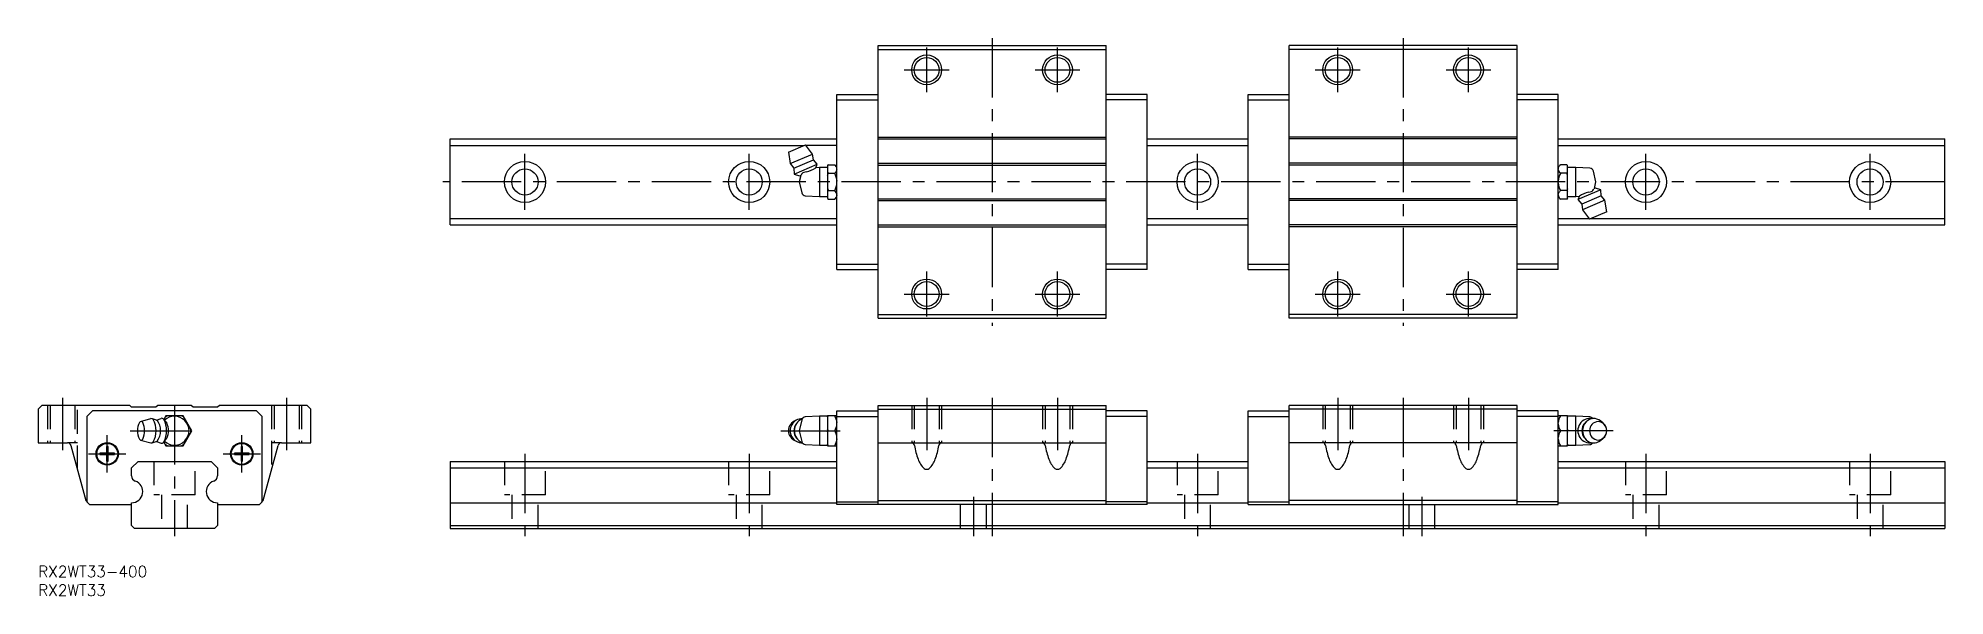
# Model space of a CAD drawing. Extents: x 0 to 510, y -8 to 141.
import ezdxf

# ---------------------------------------------------------------- set-up
doc = ezdxf.new("R2010")
doc.units = 0
doc.header["$LTSCALE"] = 0.5
doc.linetypes.add('CENTER', pattern=[50.8, 31.75, -6.35, 6.35, -6.35])
doc.linetypes.add('DASHED', pattern=[19.05, 12.7, -6.35])
for name, color, linetype in [('MSM_CENTER', 1, 'CENTER'), ('MSM_CONTINUOUS', 7, 'CONTINUOUS'), ('MSM_DASHED', 4, 'DASHED'), ('MSM_NARROW', 5, 'CONTINUOUS'), ('MSM_PART_NUMBER', 7, 'CONTINUOUS')]:
    doc.layers.add(name, color=color, linetype=linetype)
doc.styles.get("Standard").update_dxf_attribs({"font": 'txt.shx', "height": 2, "bigfont": 'bigfont.shx'})

# ---------------------------------------------------------------- blocks, each defined once
blk = doc.blocks.new('*U52')
at = {"layer": 'MSM_PART_NUMBER'}
blk.add_text('RX2WT33-400', height=3, dxfattribs=at).set_placement((0, -3))
blk = doc.blocks.new('*U53')
at = {"layer": 'MSM_PART_NUMBER'}
blk.add_text('RX2WT33', height=3, dxfattribs=at).set_placement((0, -8))

msp = doc.modelspace()

# ---------------------------------------------------------------- linework, layer by layer
at = {"layer": 'MSM_CENTER'}
for p, q in [((237.8, 126.79), (237.8, 138.79)), ((255.3, 141.29), (255.3, 64.29)), ((272.8, 126.79), (272.8, 138.79)), ((347.8, 126.79), (347.8, 138.79)), ((365.3, 141.29), (365.3, 64.29)), ((382.8, 126.79), (382.8, 138.79)), ((231.8, 132.79), (243.8, 132.79)), ((266.8, 132.79), (278.8, 132.79)), ((341.8, 132.79), (353.8, 132.79)), ((376.8, 132.79), (388.8, 132.79)), ((130.3, 95.29), (130.3, 110.29)), ((190.3, 95.29), (190.3, 110.29)), ((310.3, 95.29), (310.3, 110.29)), ((430.3, 95.29), (430.3, 110.29)), ((490.3, 95.29), (490.3, 110.29)), ((510.3, 102.79), (108.3, 102.79)), ((237.8, 66.79), (237.8, 78.79)), ((272.8, 66.79), (272.8, 78.79)), ((347.8, 66.79), (347.8, 78.79)), ((382.8, 66.79), (382.8, 78.79)), ((231.8, 72.79), (243.8, 72.79)), ((266.8, 72.79), (278.8, 72.79)), ((341.8, 72.79), (353.8, 72.79)), ((376.8, 72.79), (388.8, 72.79)), ((6.5, 45), (6.5, 31)), ((36.5, 43), (36.5, 8)), ((66.5, 45), (66.5, 31)), ((237.8, 45), (237.8, 31)), ((255.3, 45), (255.3, 8)), ((272.8, 45), (272.8, 31)), ((347.8, 45), (347.8, 31)), ((365.3, 45), (365.3, 8)), ((382.8, 45), (382.8, 31)), ((24.6, 36.2), (43.11, 36.2)), ((198.8, 36.2), (215.8, 36.2)), ((421.51, 36.2), (404.51, 36.2)), ((18.5, 25), (18.5, 35)), ((54.5, 25), (54.5, 35)), ((13.5, 30), (23.5, 30)), ((49.5, 30), (59.5, 30)), ((130.3, 30), (130.3, 8)), ((190.3, 30), (190.3, 8)), ((310.3, 30), (310.3, 8)), ((430.3, 30), (430.3, 8)), ((490.3, 30), (490.3, 8)), ((250.3, 18.5), (250.3, 8)), ((370.3, 18.5), (370.3, 8)), ((370.3, 16.5), (370.3, 8))]:
    msp.add_line(p, q, dxfattribs=at)
at = {"layer": 'MSM_CONTINUOUS'}
for p, q in [((224.8, 139.29), (285.8, 139.29)), ((224.8, 66.29), (224.8, 139.29)), ((224.8, 138.29), (285.8, 138.29)), ((285.8, 66.29), (285.8, 139.29)), ((395.8, 139.29), (334.8, 139.29)), ((334.8, 66.29), (334.8, 139.29)), ((395.8, 138.29), (334.8, 138.29)), ((395.8, 66.29), (395.8, 139.29)), ((213.8, 79.34), (213.8, 126.24)), ((213.8, 126.24), (224.8, 126.24)), ((213.8, 124.75), (224.8, 124.75)), ((296.8, 126.24), (285.8, 126.24)), ((296.8, 124.75), (285.8, 124.75)), ((296.8, 79.34), (296.8, 126.24)), ((323.8, 126.24), (334.8, 126.24)), ((323.8, 79.34), (323.8, 126.24)), ((323.8, 124.75), (334.8, 124.75)), ((406.8, 126.24), (395.8, 126.24)), ((406.8, 124.75), (395.8, 124.75)), ((406.8, 79.34), (406.8, 126.24)), ((110.3, 91.29), (110.3, 114.29)), ((110.3, 114.29), (213.8, 114.29)), ((110.3, 112.56), (205.05, 112.56)), ((200.8, 110.76), (205.41, 112.71)), ((207.28, 110.25), (205.41, 112.71)), ((213.8, 112.56), (205.52, 112.56)), ((224.8, 114.79), (285.8, 114.79)), ((224.8, 114.29), (285.8, 114.29)), ((296.8, 114.29), (323.8, 114.29)), ((296.8, 112.56), (323.8, 112.56)), ((395.8, 114.79), (334.8, 114.79)), ((395.8, 114.29), (334.8, 114.29)), ((406.8, 114.29), (510.3, 114.29)), ((406.8, 112.56), (510.3, 112.56)), ((510.3, 91.29), (510.3, 114.29)), ((200.8, 110.76), (201.28, 107.7)), ((201.28, 107.7), (207.28, 110.25)), ((201.28, 107.7), (202.25, 106.48)), ((202.25, 106.48), (207.47, 108.7)), ((202.37, 104.91), (208.52, 107.52)), ((207.47, 108.7), (207.28, 110.25)), ((208.52, 107.52), (207.47, 108.7)), ((208.11, 106.61), (208.52, 107.52)), ((211.52, 107.4), (211.3, 107.19)), ((211.3, 107.17), (211.52, 107.4)), ((211.3, 107.19), (211.3, 98.39)), ((211.52, 107.4), (213.19, 107.4)), ((213.8, 106.79), (213.19, 107.4)), ((224.8, 107.79), (285.8, 107.79)), ((224.8, 107.29), (285.8, 107.29)), ((395.8, 107.79), (334.8, 107.79)), ((395.8, 107.29), (334.8, 107.29)), ((407.42, 107.4), (406.8, 106.79)), ((409.09, 107.4), (407.42, 107.4)), ((409.3, 107.19), (409.09, 107.4)), ((409.09, 107.4), (409.3, 107.17)), ((409.3, 98.39), (409.3, 107.19)), ((202.25, 106.48), (202.37, 104.91)), ((202.37, 104.91), (203.77, 104.41)), ((204.11, 104.56), (203.7, 102.79)), ((203.7, 102.79), (204.37, 99.89)), ((203.77, 104.41), (204.24, 104.61)), ((209.1, 106.66), (208.11, 106.61)), ((211.3, 106.66), (209.1, 106.66)), ((209.1, 106.66), (209.1, 98.91)), ((211.52, 105.1), (211.3, 105.33)), ((211.3, 104.63), (211.52, 105.1)), ((211.52, 105.1), (213.19, 105.1)), ((409.09, 105.1), (407.42, 105.1)), ((409.3, 105.33), (409.09, 105.1)), ((411.5, 106.66), (409.3, 106.66)), ((411.5, 98.91), (411.5, 106.66)), ((415.31, 106.47), (411.5, 106.66)), ((416.9, 102.79), (416.23, 105.69)), ((416.49, 101.02), (416.9, 102.79)), ((205.29, 99.11), (209.1, 98.91)), ((209.1, 98.91), (211.3, 98.91)), ((211.3, 100.25), (211.52, 100.48)), ((211.52, 98.18), (211.3, 98.41)), ((211.3, 98.39), (211.52, 98.18)), ((211.52, 100.48), (213.19, 100.48)), ((211.52, 98.18), (213.19, 98.18)), ((213.19, 98.18), (213.8, 98.79)), ((224.8, 98.29), (285.8, 98.29)), ((224.8, 97.79), (285.8, 97.79)), ((395.8, 98.29), (334.8, 98.29)), ((395.8, 97.79), (334.8, 97.79)), ((406.8, 98.79), (407.42, 98.18)), ((409.09, 100.48), (407.42, 100.48)), ((409.09, 98.18), (407.42, 98.18)), ((409.3, 100.95), (409.09, 100.48)), ((409.09, 100.48), (409.3, 100.25)), ((409.3, 98.41), (409.09, 98.18)), ((409.09, 98.18), (409.3, 98.39)), ((409.3, 98.91), (411.5, 98.91)), ((411.5, 98.91), (412.5, 98.97)), ((418.23, 100.67), (412.08, 98.06)), ((412.5, 98.97), (412.08, 98.06)), ((412.08, 98.06), (413.13, 96.88)), ((418.35, 99.1), (413.13, 96.88)), ((419.33, 97.88), (413.33, 95.33)), ((416.84, 101.17), (416.37, 100.97)), ((418.23, 100.67), (416.84, 101.17)), ((418.35, 99.1), (418.23, 100.67)), ((419.33, 97.88), (418.35, 99.1)), ((419.8, 94.82), (419.33, 97.88)), ((110.3, 93.02), (213.8, 93.02)), ((296.8, 93.02), (323.8, 93.02)), ((406.8, 93.02), (415.08, 93.02)), ((406.8, 93.02), (415.08, 93.02)), ((413.13, 96.88), (413.33, 95.33)), ((413.33, 95.33), (415.2, 92.87)), ((419.8, 94.82), (415.2, 92.87)), ((415.56, 93.02), (510.3, 93.02)), ((110.3, 91.29), (213.8, 91.29)), ((224.8, 91.29), (285.8, 91.29)), ((224.8, 90.79), (285.8, 90.79)), ((296.8, 91.29), (323.8, 91.29)), ((395.8, 91.29), (334.8, 91.29)), ((395.8, 90.79), (334.8, 90.79)), ((406.8, 91.29), (510.3, 91.29)), ((213.8, 80.82), (224.8, 80.82)), ((213.8, 79.34), (224.8, 79.34)), ((296.8, 80.82), (285.8, 80.82)), ((296.8, 79.34), (285.8, 79.34)), ((323.8, 80.82), (334.8, 80.82)), ((323.8, 79.34), (334.8, 79.34)), ((406.8, 80.82), (395.8, 80.82)), ((406.8, 79.34), (395.8, 79.34)), ((224.8, 67.29), (285.8, 67.29)), ((395.8, 67.29), (334.8, 67.29)), ((224.8, 66.29), (285.8, 66.29)), ((395.8, 66.29), (334.8, 66.29)), ((1, 43), (0, 42)), ((0, 42), (0, 33)), ((24.5, 43), (1, 43)), ((14.53, 41.5), (13.05, 40.02)), ((58.47, 41.5), (14.53, 41.5)), ((25, 42.5), (24.5, 43)), ((31.5, 42.5), (25, 42.5)), ((32, 43), (31.5, 42.5)), ((41, 43), (32, 43)), ((41.5, 42.5), (41, 43)), ((48, 42.5), (41.5, 42.5)), ((48.5, 43), (48, 42.5)), ((72, 43), (48.5, 43)), ((59.95, 40.02), (58.47, 41.5)), ((73, 42), (72, 43)), ((73, 33), (73, 42)), ((213.8, 16.5), (213.8, 41.5)), ((213.8, 41.5), (224.8, 41.5)), ((224.8, 43), (285.8, 43)), ((224.8, 16.5), (224.8, 43)), ((224.8, 42), (285.8, 42)), ((285.8, 16.5), (285.8, 43)), ((296.8, 41.5), (285.8, 41.5)), ((296.8, 16.5), (296.8, 41.5)), ((323.8, 16.5), (323.8, 41.5)), ((323.8, 41.5), (334.8, 41.5)), ((334.8, 16.5), (334.8, 43)), ((395.8, 43), (334.8, 43)), ((395.8, 42), (334.8, 42)), ((395.8, 16.5), (395.8, 43)), ((406.8, 41.5), (395.8, 41.5)), ((406.8, 16.5), (406.8, 41.5)), ((13.05, 40.02), (13.05, 17.21)), ((27.42, 38.68), (30.18, 39.44)), ((30.48, 39.44), (31.84, 39.02)), ((31.7, 39.06), (32.89, 39.5)), ((33.56, 39.31), (34.41, 38.21)), ((34.19, 40.19), (33.63, 39.22)), ((38.81, 40.19), (34.19, 40.19)), ((41.11, 36.2), (38.81, 40.19)), ((38.81, 32.2), (41.11, 36.2)), ((59.95, 17.21), (59.95, 40.02)), ((204.37, 39.1), (203.7, 36.2)), ((203.7, 36.2), (204.37, 33.3)), ((209.1, 40.07), (205.29, 39.88)), ((211.3, 40.07), (209.1, 40.07)), ((209.1, 40.07), (209.1, 32.32)), ((211.3, 40.19), (211.3, 32.2)), ((213.8, 40.19), (211.3, 40.19)), ((211.3, 39.79), (211.52, 40.19)), ((211.52, 36.2), (211.3, 36.6)), ((211.3, 35.8), (211.52, 36.2)), ((211.52, 36.2), (213.19, 36.2)), ((213.8, 40.02), (224.8, 40.02)), ((296.8, 40.02), (285.8, 40.02)), ((323.8, 40.02), (334.8, 40.02)), ((406.8, 40.02), (395.8, 40.02)), ((409.3, 40.19), (406.8, 40.19)), ((409.09, 36.2), (407.42, 36.2)), ((409.09, 40.19), (409.3, 39.79)), ((409.3, 36.6), (409.09, 36.2)), ((409.09, 36.2), (409.3, 35.8)), ((409.3, 32.2), (409.3, 40.19)), ((411.5, 40.07), (409.3, 40.07)), ((411.5, 32.32), (411.5, 40.07)), ((415.31, 39.88), (411.5, 40.07)), ((414.33, 38.63), (414, 38.31)), ((418.87, 38.21), (418.12, 38.82)), ((0, 33), (7.83, 33)), ((8.79, 32.26), (12.75, 17.5)), ((18.3, 31.95), (18.3, 30.2)), ((18.7, 30.2), (18.7, 31.95)), ((27.42, 33.72), (30.18, 32.96)), ((30.48, 32.96), (31.84, 33.38)), ((31.7, 33.34), (32.89, 32.9)), ((33.56, 33.09), (34.41, 34.19)), ((33.63, 33.18), (34.19, 32.2)), ((34.19, 32.2), (38.81, 32.2)), ((54.3, 31.95), (54.3, 30.2)), ((54.7, 30.2), (54.7, 31.95)), ((60.25, 17.5), (64.21, 32.26)), ((65.17, 33), (73, 33)), ((205.29, 32.52), (209.1, 32.32)), ((209.1, 32.32), (211.3, 32.32)), ((211.52, 32.2), (211.3, 32.61)), ((211.3, 32.2), (213.8, 32.2)), ((213.8, 34.4), (213.8, 34.38)), ((224.8, 33), (285.8, 33)), ((395.8, 33), (334.8, 33)), ((406.8, 32.2), (409.3, 32.2)), ((409.3, 32.61), (409.09, 32.2)), ((409.3, 32.32), (411.5, 32.32)), ((411.5, 32.32), (415.31, 32.52)), ((414, 34.09), (414.33, 33.77)), ((418.12, 33.58), (418.87, 34.19)), ((18.3, 30.2), (16.55, 30.2)), ((16.55, 29.8), (18.3, 29.8)), ((18.3, 29.8), (18.3, 28.05)), ((20.45, 30.2), (18.7, 30.2)), ((18.7, 28.05), (18.7, 29.8)), ((18.7, 29.8), (20.45, 29.8)), ((25, 26.27), (26.73, 28)), ((25, 24.14), (25, 26.27)), ((26.73, 28), (46.27, 28)), ((46.27, 28), (48, 26.27)), ((48, 26.27), (48, 24.14)), ((54.3, 30.2), (52.55, 30.2)), ((52.55, 29.8), (54.3, 29.8)), ((54.3, 29.8), (54.3, 28.05)), ((56.45, 30.2), (54.7, 30.2)), ((54.7, 28.05), (54.7, 29.8)), ((54.7, 29.8), (56.45, 29.8)), ((110.3, 28), (213.8, 28)), ((110.3, 28), (110.3, 10)), ((110.3, 26.27), (213.8, 26.27)), ((296.8, 28), (323.8, 28)), ((296.8, 26.27), (323.8, 26.27)), ((406.8, 28), (510.3, 28)), ((406.8, 26.27), (510.3, 26.27)), ((510.3, 28), (510.3, 10)), ((12.75, 17.5), (13.75, 16.5)), ((13.05, 17.21), (13.76, 16.5)), ((13.75, 16.5), (25, 16.5)), ((25, 10.8), (25, 16.9)), ((48, 16.9), (48, 10.8)), ((48, 16.5), (59.25, 16.5)), ((59.24, 16.5), (59.95, 17.21)), ((59.25, 16.5), (60.25, 17.5)), ((110.3, 16.9), (213.8, 16.9)), ((213.8, 17.21), (224.8, 17.21)), ((296.8, 16.5), (213.8, 16.5)), ((224.8, 17.5), (285.8, 17.5)), ((296.8, 17.21), (285.8, 17.21)), ((296.8, 16.9), (323.8, 16.9)), ((323.8, 17.21), (334.8, 17.21)), ((323.8, 16.5), (406.8, 16.5)), ((395.8, 17.5), (334.8, 17.5)), ((406.8, 17.21), (395.8, 17.21)), ((406.8, 16.9), (510.3, 16.9)), ((25.8, 10), (25, 10.8)), ((48, 10.8), (47.2, 10)), ((110.3, 10.8), (510.3, 10.8)), ((47.2, 10), (25.8, 10)), ((110.3, 10), (510.3, 10))]:
    msp.add_line(p, q, dxfattribs=at)
for centre, radius in [((237.8, 132.79), 3.32), ((272.8, 132.79), 3.32), ((347.8, 132.79), 3.32), ((382.8, 132.79), 3.32), ((130.3, 102.79), 5.5), ((190.3, 102.79), 5.5), ((310.3, 102.79), 5.5), ((430.3, 102.79), 5.5), ((490.3, 102.79), 5.5), ((130.3, 102.79), 3.5), ((190.3, 102.79), 3.5), ((310.3, 102.79), 3.5), ((430.3, 102.79), 3.5), ((490.3, 102.79), 3.5), ((237.8, 72.79), 3.32), ((272.8, 72.79), 3.32), ((347.8, 72.79), 3.32), ((382.8, 72.79), 3.32), ((18.5, 30), 3), ((18.5, 30), 2.8), ((54.5, 30), 3), ((54.5, 30), 2.8)]:
    msp.add_circle(centre, radius, dxfattribs=at)
for centre, radius, start, end in [((211.36, 105.49), 2.65, 29.7819, 46.2075), ((409.15, 105.58), 2.52, 133.5104, 152.3629), ((205.17, 104.39), 0.956, 105.3988, 166.8653), ((205.99, 102.3), 3.2, 96.679, 109.6393), ((203.96, 112.46), 7.17, 283.3701, 305.3794), ((211.46, 106.92), 2.52, 313.5104, 332.3629), ((208.38, 102.56), 5.44, 4.5825, 27.8682), ((208.87, 102.88), 4.94, 330.9471, 356.6022), ((212.59, 106.21), 1.22, 6.5411, 29.2403), ((212.68, 106.26), 1.13, 333.1506, 354.166), ((407.93, 106.23), 1.13, 153.1506, 174.166), ((408.55, 106.46), 1.77, 190.096, 230.304), ((411.73, 102.7), 4.94, 150.9471, 176.6022), ((412.22, 103.02), 5.44, 184.5825, 207.8682), ((402.26, 101.67), 7.64, 22.8152, 26.6361), ((415.26, 105.47), 1, 13, 87), ((205.35, 100.11), 1, 193, 267), ((218.34, 103.91), 7.64, 202.8152, 206.6361), ((212.06, 99.12), 1.77, 10.096, 50.304), ((211.46, 100), 2.52, 313.5104, 332.3629), ((212.68, 99.34), 1.13, 333.1506, 354.166), ((407.93, 99.32), 1.13, 153.1506, 174.166), ((408.02, 99.37), 1.22, 186.5411, 209.2403), ((409.15, 98.66), 2.52, 133.5104, 152.3629), ((409.25, 100.09), 2.65, 209.7819, 226.2075), ((416.65, 93.12), 7.17, 103.3701, 125.3794), ((414.62, 103.28), 3.2, 276.679, 289.6393), ((415.44, 101.19), 0.956, 285.3988, 346.8653), ((31.69, 36.2), 5.1, 154.2008, 205.7992), ((27.55, 38.21), 0.495, 25.5518, 154.4482), ((23.41, 36.2), 5.1, 334.2008, 25.7992), ((30.32, 38.93), 0.525, 29.5122, 105.3259), ((25.49, 36.2), 6.08, 330.505, 29.495), ((28.16, 36.2), 4.63, 322.579, 37.421), ((33.1, 38.95), 0.589, 27.8192, 110.3634), ((27.97, 36.2), 6.41, 331.842, 28.158), ((36.5, 36.2), 3.88, 226.0602, 133.9398), ((36.5, 36.2), 4.4, 114.7758, 125.2242), ((30.35, 36.2), 4.53, 333.67, 26.33), ((36.5, 36.2), 4.4, 54.7758, 65.2242), ((36.5, 36.2), 4.4, 354.7758, 5.2242), ((203.68, 36.2), 2.87, 108.8608, 251.1392), ((204.52, 36.2), 3.25, 89.9527, 270.0473), ((205.28, 36.2), 3.03, 137.3434, 222.6566), ((205.81, 36.2), 3.44, 112.8703, 247.1297), ((205.35, 38.88), 1, 93, 167), ((209.64, 37.99), 4.19, 5.281, 31.8664), ((209.75, 38.37), 4.06, 327.7209, 354.9534), ((209.75, 34.03), 4.06, 5.0466, 32.2791), ((410.97, 37.99), 4.19, 148.1336, 174.719), ((410.85, 38.37), 4.06, 184.8562, 212.2911), ((410.85, 34.03), 4.06, 147.7089, 175.1438), ((415.36, 36.2), 3.28, 79.9989, 279.9811), ((416.14, 36.2), 3, 135.3097, 224.6903), ((416.78, 36.2), 3.45, 135.3097, 224.6903), ((416.33, 36.64), 2.82, 50.5115, 135.1711), ((417.71, 36.2), 2.51, 94.7406, 265.2594), ((415.26, 38.88), 1, 34.8776, 87), ((417.29, 36.2), 2.51, 274.7406, 85.2594), ((417.17, 36.2), 2.63, 310.355, 49.645), ((7.83, 32), 1, 15, 90), ((18.5, 30), 1.96, 84.1433, 95.8567), ((27.55, 34.19), 0.495, 205.5521, 334.4479), ((30.32, 33.47), 0.525, 254.6741, 330.4878), ((33.1, 33.45), 0.589, 249.6365, 332.1807), ((36.5, 36.2), 4.4, 234.7758, 245.2242), ((36.5, 36.2), 4.4, 294.7758, 305.2242), ((54.5, 30), 1.96, 84.1433, 95.8567), ((65.17, 32), 1, 90, 165), ((205.35, 33.52), 1, 193, 267), ((209.64, 34.41), 4.19, 328.1336, 354.719), ((233.96, 32.64), 0.371, 31.6014, 78.526), ((233.21, 32.01), 1.34, 10.4697, 37.4314), ((257.4, 36.42), 23.25, 190.3205, 199.6845), ((218.21, 36.42), 23.25, 340.3155, 349.6795), ((242.4, 32.01), 1.34, 142.5686, 169.5303), ((241.65, 32.64), 0.371, 101.474, 148.3986), ((268.96, 32.64), 0.371, 31.6014, 78.526), ((268.21, 32.01), 1.34, 10.4697, 37.4314), ((292.4, 36.42), 23.25, 190.3205, 199.6845), ((253.21, 36.42), 23.25, 340.3155, 349.6795), ((277.4, 32.01), 1.34, 142.5686, 169.5303), ((276.65, 32.64), 0.371, 101.474, 148.3986), ((343.96, 32.64), 0.371, 31.6014, 78.526), ((343.21, 32.01), 1.34, 10.4697, 37.4314), ((367.4, 36.42), 23.25, 190.3205, 199.6845), ((328.21, 36.42), 23.25, 340.3155, 349.6795), ((352.4, 32.01), 1.34, 142.5686, 169.5303), ((351.65, 32.64), 0.371, 101.474, 148.3986), ((378.96, 32.64), 0.371, 31.6014, 78.526), ((378.21, 32.01), 1.34, 10.4697, 37.4314), ((402.4, 36.42), 23.25, 190.3205, 199.6845), ((363.21, 36.42), 23.25, 340.3155, 349.6795), ((387.4, 32.01), 1.34, 142.5686, 169.5303), ((386.65, 32.64), 0.371, 101.474, 148.3986), ((410.97, 34.41), 4.19, 185.281, 211.8664), ((416.33, 35.76), 2.82, 224.8289, 309.4885), ((415.26, 33.52), 1, 273, 325.1224), ((18.5, 30), 1.96, 174.1433, 185.8567), ((18.5, 30), 1.96, 264.1433, 275.8567), ((18.5, 30), 1.96, 354.1433, 5.8567), ((54.5, 30), 1.96, 174.1433, 185.8567), ((54.5, 30), 1.96, 264.1433, 275.8567), ((54.5, 30), 1.96, 354.1433, 5.8567), ((240.78, 30.25), 5.52, 197.4378, 228.3715), ((237.8, 27.07), 1.18, 233.8518, 306.1482), ((234.83, 30.25), 5.52, 311.6285, 342.5622), ((275.78, 30.25), 5.52, 197.4378, 228.3715), ((272.8, 27.07), 1.18, 233.8518, 306.1482), ((269.83, 30.25), 5.52, 311.6285, 342.5622), ((350.78, 30.25), 5.52, 197.4378, 228.3715), ((347.8, 27.07), 1.18, 233.8518, 306.1482), ((344.83, 30.25), 5.52, 311.6285, 342.5622), ((385.78, 30.25), 5.52, 197.4378, 228.3715), ((382.8, 27.07), 1.18, 233.8518, 306.1482), ((379.83, 30.25), 5.52, 311.6285, 342.5622), ((26.5, 24.14), 1.5, 180, 250.5288), ((25, 19.9), 3, 270, 70.5288), ((48, 19.9), 3, 109.4712, 270), ((46.5, 24.14), 1.5, 289.4712, 0)]:
    msp.add_arc(centre, radius, start, end, dxfattribs=at)
at = {"layer": 'MSM_DASHED'}
for p, q in [((2.5, 43), (2.5, 33)), ((3.18, 43), (3.18, 33)), ((9.82, 43), (9.82, 33)), ((10.5, 25.89), (10.5, 43)), ((62.5, 43), (62.5, 25.89)), ((63.18, 43), (63.18, 33)), ((69.82, 43), (69.82, 33)), ((70.5, 43), (70.5, 33)), ((233.8, 43), (233.8, 33)), ((234.48, 43), (234.48, 33)), ((241.13, 43), (241.13, 33)), ((241.8, 43), (241.8, 33)), ((268.8, 43), (268.8, 33)), ((269.48, 43), (269.48, 33)), ((276.13, 43), (276.13, 33)), ((276.8, 43), (276.8, 33)), ((343.8, 43), (343.8, 33)), ((344.48, 43), (344.48, 33)), ((351.13, 43), (351.13, 33)), ((351.8, 43), (351.8, 33)), ((378.8, 43), (378.8, 33)), ((379.48, 43), (379.48, 33)), ((386.13, 43), (386.13, 33)), ((386.8, 43), (386.8, 33)), ((10.5, 33), (7.83, 33)), ((65.17, 33), (62.5, 33)), ((31, 28), (31, 19)), ((42, 19), (42, 28)), ((124.8, 28), (124.8, 19)), ((135.8, 19), (135.8, 28)), ((184.8, 28), (184.8, 19)), ((195.8, 19), (195.8, 28)), ((304.8, 28), (304.8, 19)), ((315.8, 19), (315.8, 28)), ((424.8, 28), (424.8, 19)), ((435.8, 19), (435.8, 28)), ((484.8, 28), (484.8, 19)), ((495.8, 19), (495.8, 28)), ((42, 19), (31, 19)), ((33, 19), (33, 10)), ((40, 10), (40, 19)), ((135.8, 19), (124.8, 19)), ((126.8, 19), (126.8, 10)), ((133.8, 10), (133.8, 19)), ((195.8, 19), (184.8, 19)), ((186.8, 19), (186.8, 10)), ((193.8, 10), (193.8, 19)), ((246.8, 16.5), (246.8, 10)), ((253.8, 10), (253.8, 16.5)), ((315.8, 19), (304.8, 19)), ((306.8, 19), (306.8, 10)), ((313.8, 10), (313.8, 19)), ((366.8, 16.5), (366.8, 10)), ((366.8, 16.5), (366.8, 10)), ((373.8, 10), (373.8, 16.5)), ((373.8, 10), (373.8, 16.5)), ((435.8, 19), (424.8, 19)), ((426.8, 19), (426.8, 10)), ((433.8, 10), (433.8, 19)), ((495.8, 19), (484.8, 19)), ((486.8, 19), (486.8, 10)), ((493.8, 10), (493.8, 19))]:
    msp.add_line(p, q, dxfattribs=at)
at = {"layer": 'MSM_NARROW'}
for centre in [(237.8, 132.79), (272.8, 132.79), (347.8, 132.79), (382.8, 132.79), (237.8, 72.79), (272.8, 72.79), (347.8, 72.79), (382.8, 72.79)]:
    msp.add_circle(centre, 4, dxfattribs=at)

# ---------------------------------------------------------------- block references
at = {"layer": 'MSM_CONTINUOUS'}
for name in ['*U52', '*U53']:
    msp.add_blockref(name, (0, 0), dxfattribs=at)

doc.saveas('drawing.dxf')
